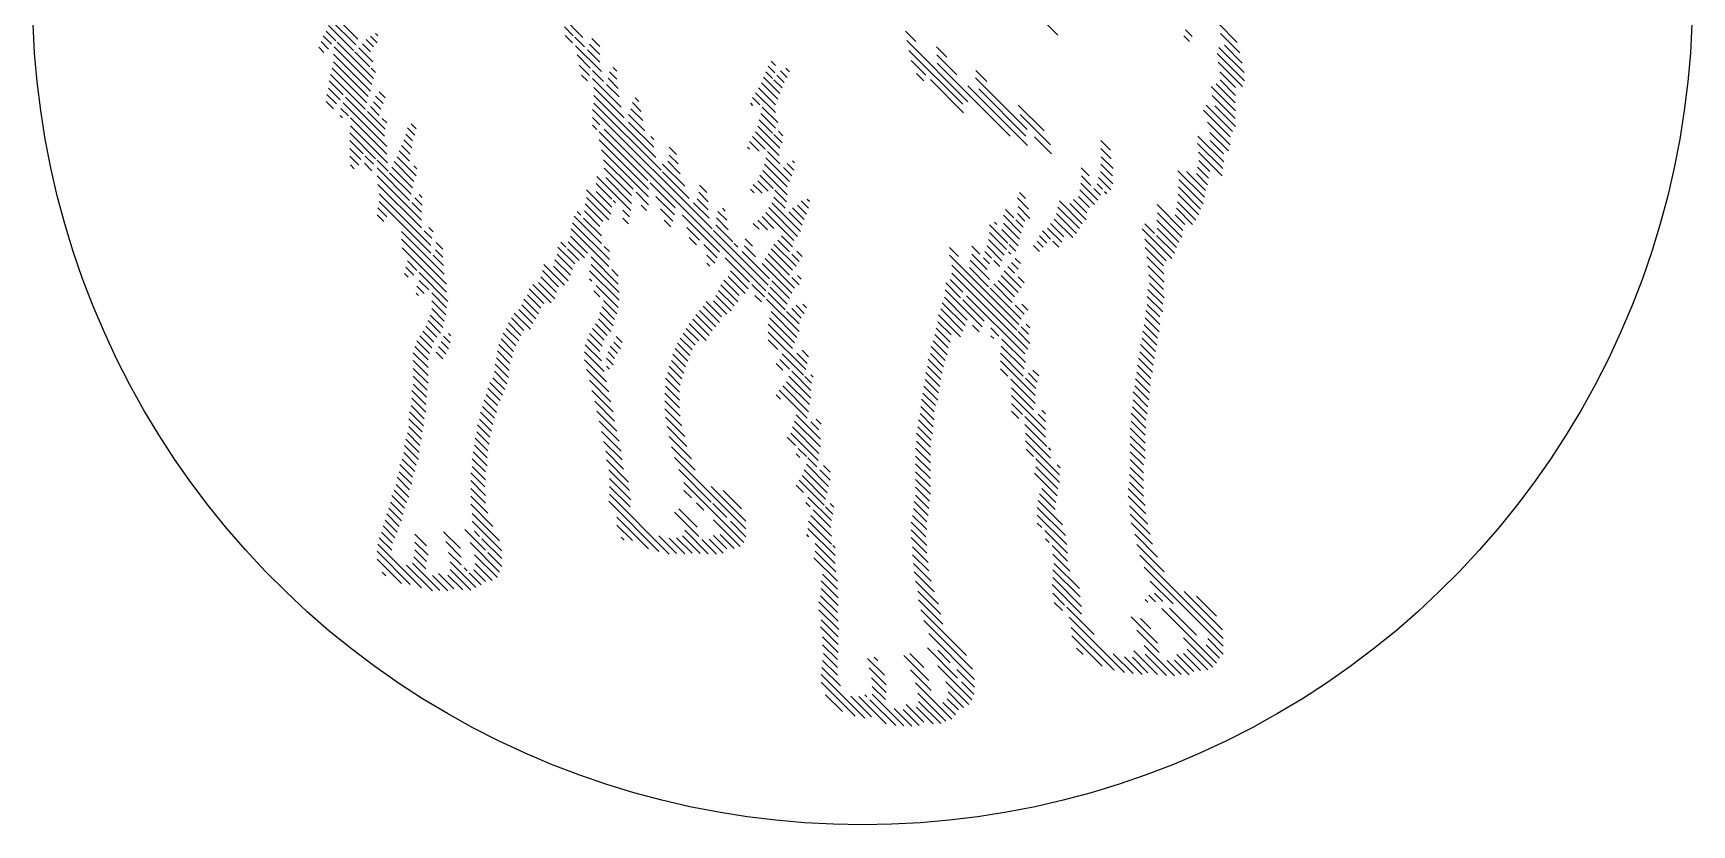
# Model space of a CAD drawing. Header units: millimetres. Extents: x 10 to 1190, y 102 to 890.
# Drawn here: x 10 to 100, y 378 to 420.9 of the extents above; entities that cross this region are included whole.
import ezdxf

# ---------------------------------------------------------------- set-up
doc = ezdxf.new("R2010")
doc.units = ezdxf.units.MM
doc.layers.add('CUT', color=1, linetype='CONTINUOUS')
doc.layers.add('ETCH', color=7, linetype='CONTINUOUS')

msp = doc.modelspace()

# ---------------------------------------------------------------- linework, layer by layer
at = {"layer": 'CUT'}
msp.add_lwpolyline([(99.97, 421.43), (99.89, 419.86), (99.75, 418.3), (99.56, 416.74), (99.32, 415.19), (99.02, 413.64), (98.66, 412.11), (98.26, 410.6), (97.8, 409.09), (97.29, 407.61), (96.72, 406.14), (96.11, 404.7), (95.45, 403.27), (94.73, 401.87), (93.97, 400.5), (93.16, 399.15), (92.31, 397.84), (91.41, 396.55), (90.46, 395.3), (89.47, 394.07), (88.44, 392.89), (87.37, 391.74), (86.26, 390.63), (85.11, 389.56), (83.93, 388.53), (82.7, 387.54), (81.45, 386.59), (80.16, 385.69), (78.85, 384.84), (77.5, 384.03), (76.13, 383.27), (74.73, 382.55), (73.3, 381.89), (71.86, 381.28), (70.39, 380.71), (68.91, 380.2), (67.4, 379.74), (65.89, 379.34), (64.36, 378.98), (62.81, 378.68), (61.26, 378.44), (59.7, 378.25), (58.14, 378.11), (56.57, 378.03), (55, 378), (53.43, 378.03), (51.86, 378.11), (50.3, 378.25), (48.74, 378.44), (47.19, 378.68), (45.64, 378.98), (44.11, 379.34), (42.6, 379.74), (41.09, 380.2), (39.61, 380.71), (38.14, 381.28), (36.7, 381.89), (35.27, 382.55), (33.87, 383.27), (32.5, 384.03), (31.15, 384.84), (29.84, 385.69), (28.55, 386.59), (27.3, 387.54), (26.07, 388.53), (24.89, 389.56), (23.74, 390.63), (22.63, 391.74), (21.56, 392.89), (20.53, 394.07), (19.54, 395.3), (18.59, 396.55), (17.69, 397.84), (16.84, 399.15), (16.03, 400.5), (15.27, 401.87), (14.55, 403.27), (13.89, 404.7), (13.28, 406.14), (12.71, 407.61), (12.2, 409.09), (11.74, 410.6), (11.34, 412.11), (10.98, 413.64), (10.68, 415.19), (10.44, 416.74), (10.25, 418.3), (10.11, 419.86), (10.03, 421.43)], dxfattribs=at)
at = {"layer": 'ETCH'}
for points in [[(63.31, 423.12), (65.59, 420.84)], [(26.32, 421.93), (27.64, 420.61)], [(25.92, 421.05), (26.44, 420.53)], [(26.04, 421.36), (27.4, 420)], [(26.16, 421.66), (27.52, 420.3)], [(28.6, 420.92), (28.72, 420.8)], [(38.76, 421.79), (39.84, 420.71)], [(38.84, 421.28), (39.32, 420.8)], [(57.33, 421.04), (57.89, 420.48)], [(72.52, 421.12), (72.88, 420.76)], [(74.28, 421.48), (75.32, 420.44)], [(74.42, 420.92), (75.46, 419.88)], [(25.52, 420.18), (25.8, 419.9)], [(25.64, 420.48), (26.04, 420.08)], [(25.76, 420.79), (26.2, 420.35)], [(26.36, 420.19), (28.4, 418.15)], [(26.52, 420.45), (28.48, 418.49)], [(27.68, 420.14), (28.44, 419.38)], [(27.88, 420.37), (28.32, 419.93)], [(28.08, 420.59), (28.48, 420.19)], [(28.32, 420.77), (28.68, 420.41)], [(38.88, 420.82), (39.28, 420.42)], [(39.4, 420.72), (39.92, 420.2)], [(39.44, 420.26), (40.84, 418.86)], [(40.08, 420.04), (40.76, 419.36)], [(40.2, 420.35), (40.76, 419.79)], [(40.32, 420.65), (40.76, 420.21)], [(57.4, 420.54), (60.72, 417.22)], [(59.02, 420.2), (59.58, 419.64)], [(72.42, 420.8), (72.74, 420.48)], [(74.33, 420.16), (75.69, 418.8)], [(74.63, 420.28), (75.59, 419.32)], [(26.32, 419.8), (28.32, 417.8)], [(26.32, 419.38), (28.2, 417.5)], [(27.48, 419.92), (28.28, 419.12)], [(39.52, 419.76), (40.24, 419.04)], [(39.64, 419.21), (40.2, 418.65)], [(49.88, 419.15), (50.24, 418.79)], [(50.04, 419.42), (50.28, 419.18)], [(57.52, 420), (60.44, 417.08)], [(57.64, 419.46), (58.44, 418.66)], [(59.03, 419.76), (60.11, 418.68)], [(59.05, 419.32), (63.01, 415.36)], [(74.23, 419.84), (75.71, 418.36)], [(74.28, 419.36), (75.6, 418.04)], [(26.08, 418.35), (26.84, 417.59)], [(26.16, 418.69), (28.04, 416.81)], [(26.24, 419.04), (28.12, 417.16)], [(28.36, 419.04), (28.6, 418.8)], [(39.76, 418.67), (40.08, 418.35)], [(40.36, 418.92), (40.96, 418.32)], [(40.36, 418.49), (41.92, 416.93)], [(41.2, 418.5), (41.76, 417.94)], [(41.28, 418.84), (41.68, 418.44)], [(41.48, 419.07), (41.68, 418.87)], [(49.52, 418.24), (50.4, 417.36)], [(49.64, 418.55), (50.52, 417.67)], [(49.76, 418.85), (50.12, 418.49)], [(50.2, 418.41), (50.64, 417.97)], [(50.36, 418.67), (50.76, 418.27)], [(50.56, 418.9), (50.92, 418.54)], [(50.84, 419.04), (51.04, 418.84)], [(57.92, 418.75), (58.32, 418.35)], [(58.68, 418.42), (60.48, 416.62)], [(61.12, 418.52), (63.92, 415.72)], [(61.15, 418.92), (61.75, 418.32)], [(74.38, 418.84), (75.22, 418)], [(74.39, 418.4), (75.23, 417.56)], [(25.96, 417.62), (26.48, 417.1)], [(26.04, 417.96), (26.68, 417.32)], [(26.96, 417.47), (29.08, 415.35)], [(28.6, 417.52), (29, 417.12)], [(28.8, 417.75), (29.12, 417.43)], [(40.44, 417.99), (42.08, 416.35)], [(40.44, 417.56), (43.8, 414.2)], [(41.12, 418.16), (41.8, 417.48)], [(42.68, 417.44), (42.88, 417.24)], [(49.04, 417.45), (49.44, 417.05)], [(49.2, 417.71), (50.28, 416.63)], [(49.36, 417.98), (50.28, 417.06)], [(60.71, 418.08), (63.95, 414.84)], [(61.3, 417.92), (63.86, 415.36)], [(73.9, 418.04), (75.22, 416.72)], [(73.96, 417.56), (75.2, 416.32)], [(74.17, 418.2), (75.21, 417.16)], [(25.92, 417.23), (26.32, 416.83)], [(26.68, 416.47), (26.8, 416.35)], [(26.72, 416.86), (27.12, 416.46)], [(26.84, 417.16), (29.2, 414.8)], [(28.16, 416.69), (29.12, 415.73)], [(28.32, 416.96), (28.8, 416.48)], [(28.48, 417.22), (28.88, 416.82)], [(40.36, 416.8), (46.84, 410.32)], [(40.44, 417.14), (44.08, 413.5)], [(42.32, 416.53), (43.2, 415.65)], [(42.44, 416.84), (43.08, 416.2)], [(42.52, 417.18), (43, 416.7)], [(48.92, 417.14), (49.04, 417.02)], [(49.48, 416.58), (50.28, 415.78)], [(49.56, 416.93), (50.4, 416.09)], [(63.45, 417.04), (64.85, 415.64)], [(63.55, 416.52), (65.19, 414.88)], [(73.49, 416.76), (74.93, 415.32)], [(73.63, 417.04), (75.07, 415.6)], [(74.1, 417), (75.22, 415.88)], [(27.2, 415.53), (28.6, 414.13)], [(27.24, 416.34), (29.2, 414.38)], [(27.24, 415.91), (29.24, 413.91)], [(28.96, 416.32), (29.2, 416.08)], [(30.32, 415.8), (30.72, 415.4)], [(30.52, 416.03), (30.8, 415.75)], [(40.36, 416.37), (40.76, 415.97)], [(40.36, 415.95), (40.6, 415.71)], [(40.72, 415.59), (43.36, 412.95)], [(41, 415.73), (49.76, 406.97)], [(42.32, 416.11), (43.68, 414.75)], [(49.2, 415.59), (50.48, 414.31)], [(49.32, 415.9), (50.52, 414.7)], [(49.4, 416.24), (50.12, 415.52)], [(50.44, 415.62), (50.68, 415.38)], [(73.7, 416.12), (74.94, 414.88)], [(73.84, 415.56), (74.84, 414.56)], [(27.2, 415.11), (27.92, 414.39)], [(27.2, 414.68), (27.8, 414.08)], [(30, 414.85), (30.48, 414.37)], [(30.12, 415.16), (30.56, 414.72)], [(30.24, 415.46), (30.6, 415.1)], [(40.72, 415.16), (43.4, 412.48)], [(43.52, 415.33), (43.68, 415.17)], [(44.52, 414.76), (44.92, 414.36)], [(48.76, 414.76), (48.88, 414.64)], [(48.88, 415.06), (49.4, 414.54)], [(49.04, 415.33), (49.72, 414.65)], [(50.2, 415.44), (50.64, 415)], [(64.32, 415.32), (65.24, 414.4)], [(67.92, 415.12), (68.44, 414.6)], [(67.93, 414.68), (68.49, 414.12)], [(73.17, 414.96), (74.53, 413.6)], [(73.19, 415.36), (74.59, 413.96)], [(73.85, 415.12), (74.57, 414.4)], [(27.2, 414.26), (27.68, 413.78)], [(27.24, 413.79), (27.44, 413.59)], [(28, 413.88), (28.4, 413.48)], [(28.04, 414.27), (28.48, 413.83)], [(28.68, 414.05), (29.28, 413.45)], [(29.6, 413.98), (30.68, 412.9)], [(29.76, 414.24), (30.8, 413.2)], [(29.88, 414.55), (30.44, 413.99)], [(30.68, 413.75), (30.84, 413.59)], [(40.84, 414.62), (43.4, 412.06)], [(40.96, 414.07), (42.56, 412.47)], [(44.16, 413.84), (45.36, 412.64)], [(44.44, 413.99), (45.12, 413.31)], [(44.52, 414.33), (45, 413.85)], [(49.68, 413.84), (50.92, 412.6)], [(49.76, 414.18), (51.04, 412.9)], [(49.84, 414.53), (50.52, 413.85)], [(50.92, 413.87), (51.28, 413.51)], [(51.2, 414.02), (51.32, 413.9)], [(67.92, 413.84), (68.56, 413.2)], [(67.95, 414.24), (68.59, 413.6)], [(73.22, 414.48), (74.5, 413.2)], [(73.24, 414.04), (73.84, 413.44)], [(28.68, 413.63), (30.44, 411.87)], [(28.68, 413.2), (31.08, 410.8)], [(29.36, 413.37), (30.52, 412.21)], [(29.48, 413.67), (30.6, 412.55)], [(40.6, 413.16), (42.44, 411.32)], [(41, 413.61), (42.48, 412.13)], [(41.08, 413.11), (42.48, 411.71)], [(43.48, 412.83), (44.84, 411.47)], [(44.16, 413.42), (45.6, 411.98)], [(49.32, 412.93), (49.88, 412.37)], [(49.44, 413.23), (50.16, 412.51)], [(49.6, 413.49), (50.92, 412.17)], [(50.72, 413.65), (51.16, 413.21)], [(66.85, 413.64), (67.29, 413.2)], [(66.87, 413.2), (67.39, 412.68)], [(67.79, 413.12), (68.47, 412.44)], [(67.9, 413.44), (68.58, 412.76)], [(72.1, 413.48), (73.54, 412.04)], [(72.16, 413), (73.48, 411.68)], [(72.56, 413.44), (73.6, 412.4)], [(73.11, 413.32), (73.71, 412.72)], [(73.17, 413.68), (73.77, 413.08)], [(28.72, 412.74), (31.08, 410.38)], [(28.8, 412.23), (31.6, 409.43)], [(30.72, 412.01), (31.12, 411.61)], [(30.96, 412.19), (31.12, 412.03)], [(40.04, 412.45), (41.36, 411.13)], [(40.04, 412.02), (41.24, 410.82)], [(40.56, 412.78), (41.4, 411.94)], [(40.56, 412.35), (41.4, 411.51)], [(42.72, 412.31), (43.4, 411.63)], [(43.8, 412.08), (44.8, 411.08)], [(46.04, 411.96), (46.64, 411.36)], [(46.12, 412.31), (46.64, 411.79)], [(46.16, 412.69), (46.56, 412.29)], [(48.92, 412.48), (49.12, 412.28)], [(49.08, 412.74), (49.56, 412.26)], [(50.2, 412.05), (50.8, 411.45)], [(50.24, 412.43), (50.88, 411.79)], [(52, 411.94), (52.12, 411.82)], [(63.4, 412), (64, 411.4)], [(63.52, 412.3), (63.84, 411.98)], [(66.71, 412.08), (67.31, 411.48)], [(66.78, 412.44), (67.58, 411.64)], [(66.84, 412.8), (67.76, 411.88)], [(67.55, 412.52), (67.91, 412.16)], [(67.73, 412.76), (68.01, 412.48)], [(68.13, 412.36), (68.25, 412.24)], [(72.11, 412.2), (73.23, 411.08)], [(72.13, 412.6), (73.33, 411.4)], [(28.68, 411.08), (29.04, 410.72)], [(28.72, 411.46), (29.2, 410.98)], [(28.8, 411.81), (31.6, 409.01)], [(30.56, 411.75), (31.08, 411.23)], [(39.52, 411.27), (39.72, 411.07)], [(39.92, 411.3), (40.76, 410.46)], [(39.96, 411.68), (40.92, 410.72)], [(41.48, 411.86), (41.6, 411.74)], [(42, 411.34), (42.36, 410.98)], [(43, 411.61), (43.28, 411.33)], [(44.04, 411.42), (44.72, 410.74)], [(45.24, 411.07), (47.24, 409.07)], [(45.84, 411.74), (46.68, 410.9)], [(47.16, 411.27), (47.64, 410.79)], [(47.4, 411.45), (47.56, 411.29)], [(49.76, 411.21), (51.28, 409.69)], [(49.92, 411.48), (51.48, 409.92)], [(50.08, 411.74), (51.64, 410.18)], [(51, 411.25), (51.72, 410.53)], [(51.2, 411.47), (51.84, 410.83)], [(51.48, 411.61), (51.96, 411.13)], [(51.68, 411.84), (52.08, 411.44)], [(62.64, 411.06), (63.6, 410.1)], [(62.76, 411.37), (63.2, 410.93)], [(63.4, 411.15), (63.8, 410.75)], [(63.44, 411.53), (64.08, 410.89)], [(65.52, 411.15), (66.6, 410.07)], [(65.6, 411.5), (66.76, 410.34)], [(65.68, 411.84), (66.92, 410.6)], [(66.24, 411.7), (67.12, 410.82)], [(66.45, 411.92), (67.17, 411.2)], [(70.97, 411.64), (72.37, 410.24)], [(70.99, 411.2), (72.31, 409.88)], [(71.96, 411.08), (72.48, 410.56)], [(72.02, 411.44), (72.9, 410.56)], [(72.08, 411.8), (73.08, 410.8)], [(30, 410.18), (32.32, 407.86)], [(31.24, 410.22), (31.64, 409.82)], [(31.48, 410.4), (31.72, 410.16)], [(39.2, 410.32), (41.24, 408.28)], [(39.28, 410.66), (41.28, 408.66)], [(39.36, 411.01), (40.84, 409.53)], [(39.88, 410.91), (40.84, 409.95)], [(42, 410.91), (42.32, 410.59)], [(44.24, 410.79), (44.6, 410.43)], [(45.48, 410.4), (46.16, 409.72)], [(46.92, 410.24), (49.88, 407.28)], [(47.04, 410.54), (47.96, 409.62)], [(47.08, 410.92), (47.72, 410.28)], [(49.08, 410.62), (49.4, 410.3)], [(49.32, 410.8), (49.84, 410.28)], [(49.56, 410.99), (50.2, 410.35)], [(61.88, 410.55), (62.88, 409.55)], [(62.16, 410.69), (62.28, 410.57)], [(62.56, 410.29), (63.44, 409.41)], [(62.64, 410.64), (63.52, 409.76)], [(63.32, 410.81), (63.72, 410.41)], [(64.76, 410.21), (65.2, 409.77)], [(65.04, 410.36), (65.8, 409.6)], [(65.2, 410.62), (65.92, 409.9)], [(65.4, 410.85), (66.4, 409.85)], [(70.17, 410.32), (71.77, 408.72)], [(70.31, 410.6), (70.83, 410.08)], [(70.96, 410.8), (72.16, 409.6)], [(70.98, 410.36), (72.02, 409.32)], [(30, 409.76), (32.44, 407.32)], [(30.04, 409.3), (32.44, 406.9)], [(31.88, 409.58), (32.24, 409.22)], [(38.48, 409.34), (39.4, 408.42)], [(38.64, 409.61), (38.92, 409.33)], [(39, 409.25), (39.64, 408.61)], [(39.04, 409.63), (39.92, 408.75)], [(39.16, 409.93), (40.08, 409.01)], [(41, 409.37), (41.28, 409.09)], [(45.6, 409.86), (46, 409.46)], [(46.4, 409.48), (47.12, 408.76)], [(48.04, 409.54), (48.24, 409.34)], [(48.6, 409.4), (49.2, 408.8)], [(48.64, 409.79), (49.04, 409.39)], [(50.04, 409.24), (51.2, 408.08)], [(50.2, 409.5), (51.4, 408.3)], [(50.4, 409.72), (51.04, 409.08)], [(50.6, 409.95), (51.2, 409.35)], [(59.72, 409.31), (60.2, 408.83)], [(60.92, 409.39), (61.36, 408.95)], [(61.76, 409.4), (62.56, 408.6)], [(61.84, 409.74), (62.68, 408.9)], [(61.88, 410.12), (62.8, 409.2)], [(62.96, 409.47), (63.32, 409.11)], [(64.28, 409.42), (64.6, 409.1)], [(64.48, 409.65), (64.8, 409.33)], [(64.6, 409.95), (65, 409.55)], [(65.32, 409.65), (65.64, 409.33)], [(70.31, 409.76), (71.47, 408.6)], [(70.32, 409.32), (71.32, 408.32)], [(70.95, 409.96), (71.91, 409)], [(30.32, 408.59), (30.84, 408.07)], [(31.72, 408.89), (32.28, 408.33)], [(31.84, 409.19), (32.24, 408.79)], [(37.72, 408.4), (38.84, 407.28)], [(38.32, 408.65), (39.16, 407.81)], [(38.44, 408.96), (39.28, 408.12)], [(40.28, 408.81), (41.76, 407.33)], [(40.28, 408.39), (41.8, 406.87)], [(46.56, 408.9), (47, 408.46)], [(46.56, 408.47), (46.72, 408.31)], [(47.56, 408.75), (48.88, 407.43)], [(48.48, 409.1), (49.96, 407.62)], [(49.56, 408.44), (51.16, 406.84)], [(49.72, 408.71), (51.32, 407.11)], [(49.88, 408.97), (51.04, 407.81)], [(51.16, 408.96), (51.56, 408.56)], [(51.44, 409.11), (51.72, 408.83)], [(59.72, 408.89), (63.48, 405.13)], [(59.84, 408.35), (63.36, 404.83)], [(60.84, 408.62), (61.88, 407.58)], [(60.92, 408.96), (61.76, 408.12)], [(61.56, 408.75), (61.88, 408.43)], [(61.64, 409.09), (62, 408.73)], [(62.12, 408.61), (62.44, 408.29)], [(62.92, 409.08), (63.04, 408.96)], [(63.08, 408.5), (63.44, 408.14)], [(63.28, 408.72), (63.56, 408.44)], [(70.42, 408.8), (71.34, 407.88)], [(30.16, 407.9), (30.36, 407.7)], [(30.24, 408.25), (30.68, 407.81)], [(30.96, 407.95), (32.52, 406.39)], [(30.96, 407.53), (31.48, 407.01)], [(37.56, 407.72), (38.4, 406.88)], [(37.64, 408.06), (38.52, 407.18)], [(38.24, 408.31), (39.04, 407.51)], [(40.2, 408.05), (41.8, 406.45)], [(40.2, 407.62), (40.32, 407.5)], [(41.4, 408.12), (41.76, 407.76)], [(47.48, 407.55), (48.32, 406.71)], [(47.72, 407.74), (48.64, 406.82)], [(47.84, 408.04), (48.8, 407.08)], [(50.08, 407.5), (51.04, 406.54)], [(51.16, 407.69), (51.56, 407.29)], [(51.48, 407.8), (51.68, 407.6)], [(59.76, 407.58), (60.44, 406.9)], [(59.84, 407.92), (63.96, 403.8)], [(60.8, 408.23), (61.84, 407.19)], [(62.36, 407.52), (63.24, 406.64)], [(62.52, 407.79), (63.44, 406.87)], [(62.68, 408.05), (63.6, 407.13)], [(62.88, 408.28), (63.24, 407.92)], [(63.44, 407.72), (63.76, 407.4)], [(70.47, 408.32), (71.35, 407.44)], [(70.53, 407.84), (71.33, 407.04)], [(30.8, 406.84), (30.92, 406.72)], [(30.84, 407.22), (31.24, 406.82)], [(31.64, 406.85), (32.44, 406.05)], [(36.84, 406.74), (37.56, 406.02)], [(36.92, 407.08), (37.72, 406.28)], [(37.12, 407.31), (38.12, 406.31)], [(37.44, 407.41), (38.32, 406.53)], [(40.44, 406.96), (40.76, 406.64)], [(40.56, 407.26), (41.76, 406.06)], [(47.04, 406.72), (47.88, 405.88)], [(47.2, 406.99), (48.04, 406.15)], [(47.32, 407.29), (48.24, 406.37)], [(49, 407.31), (49.68, 406.63)], [(49.16, 406.72), (49.52, 406.36)], [(49.88, 406.85), (50.8, 405.93)], [(50, 407.16), (50.92, 406.24)], [(59.44, 406.62), (60.68, 405.38)], [(59.48, 407.01), (61.48, 405.01)], [(59.52, 407.39), (60.32, 406.59)], [(60.64, 406.7), (63.8, 403.54)], [(61.92, 407.11), (63.6, 405.43)], [(62.12, 407.34), (63.12, 406.34)], [(70.44, 406.66), (71.28, 405.82)], [(70.48, 407.04), (71.28, 406.24)], [(70.56, 407.38), (71.36, 406.58)], [(31.56, 405.65), (32.24, 404.97)], [(31.64, 406.42), (32.4, 405.66)], [(31.64, 406), (32.32, 405.32)], [(36.12, 405.76), (37, 404.88)], [(36.36, 405.95), (37.12, 405.19)], [(36.52, 406.21), (37.28, 405.45)], [(36.64, 406.51), (37.44, 405.71)], [(40.76, 405.79), (41.48, 405.07)], [(40.88, 406.09), (41.56, 405.41)], [(40.96, 406.44), (41.68, 405.72)], [(45.96, 405.68), (46.84, 404.8)], [(46.16, 405.9), (47.04, 405.02)], [(46.36, 406.13), (47.24, 405.25)], [(46.52, 406.39), (47.36, 405.55)], [(46.92, 406.42), (47.64, 405.7)], [(49.8, 406.51), (51.56, 404.75)], [(50.04, 405.84), (51.44, 404.44)], [(50.88, 405.85), (51.56, 405.17)], [(51.16, 406), (51.68, 405.48)], [(51.4, 406.18), (51.84, 405.74)], [(51.76, 406.24), (51.96, 406.04)], [(59.12, 405.67), (60.32, 404.47)], [(59.24, 405.98), (60.44, 404.78)], [(59.32, 406.32), (60.56, 405.08)], [(60.44, 406.47), (61.6, 405.31)], [(63.28, 406.18), (63.76, 405.7)], [(63.64, 406.24), (63.96, 405.92)], [(70.36, 405.89), (71.12, 405.13)], [(70.44, 406.23), (71.12, 405.55)], [(31.16, 404.78), (31.76, 404.18)], [(31.32, 405.05), (31.92, 404.45)], [(31.44, 405.35), (32.12, 404.67)], [(35.68, 404.93), (36.36, 404.25)], [(35.8, 405.23), (36.48, 404.55)], [(35.96, 405.5), (36.64, 404.82)], [(40.36, 404.92), (41, 404.28)], [(40.52, 405.18), (41.16, 404.54)], [(40.68, 405.44), (41.36, 404.76)], [(45.44, 404.93), (46.12, 404.25)], [(45.6, 405.19), (46.52, 404.27)], [(45.8, 405.42), (46.68, 404.54)], [(49.88, 405.15), (51.2, 403.83)], [(49.88, 404.73), (51.92, 402.69)], [(49.96, 405.5), (51.32, 404.14)], [(59, 404.94), (59.76, 404.18)], [(59.08, 405.29), (59.8, 404.57)], [(60.96, 405.1), (61.32, 404.74)], [(61.96, 404.95), (62.4, 404.51)], [(63.44, 404.75), (64.08, 404.11)], [(63.6, 405.01), (64, 404.61)], [(63.88, 405.15), (64.08, 404.95)], [(70.2, 404.77), (70.96, 404.01)], [(70.28, 405.12), (71, 404.4)], [(70.32, 405.5), (71.08, 404.74)], [(30.72, 403.95), (31.44, 403.23)], [(30.84, 404.25), (31.52, 403.57)], [(31, 404.52), (31.64, 403.88)], [(32, 403.94), (32.4, 403.54)], [(32.16, 404.21), (32.56, 403.81)], [(32.28, 404.51), (32.64, 404.15)], [(32.56, 404.65), (32.68, 404.53)], [(35.28, 404.06), (36, 403.34)], [(35.4, 404.36), (36.08, 403.68)], [(35.52, 404.66), (36.2, 403.98)], [(39.96, 404.04), (40.84, 403.16)], [(40.08, 404.35), (40.76, 403.67)], [(40.2, 404.65), (40.88, 403.97)], [(41.32, 403.96), (41.72, 403.56)], [(41.52, 404.18), (41.88, 403.82)], [(41.64, 404.48), (41.96, 404.16)], [(44.96, 404.13), (45.64, 403.45)], [(45.12, 404.4), (45.76, 403.76)], [(45.28, 404.66), (45.92, 404.02)], [(49.88, 404.31), (50.4, 403.79)], [(58.72, 403.95), (59.48, 403.19)], [(58.84, 404.25), (59.6, 403.49)], [(58.92, 404.6), (59.64, 403.88)], [(61.96, 404.53), (62.12, 404.37)], [(62.52, 403.97), (63.76, 402.73)], [(62.56, 404.35), (63.84, 403.07)], [(70.08, 404.05), (70.84, 403.29)], [(70.16, 404.39), (70.88, 403.67)], [(30.64, 403.6), (31.44, 402.8)], [(30.64, 403.18), (31.44, 402.38)], [(31.88, 403.64), (32.24, 403.28)], [(35.08, 402.98), (35.8, 402.26)], [(35.16, 403.33), (35.84, 402.65)], [(35.2, 403.71), (35.88, 403.03)], [(39.92, 403.66), (41, 402.58)], [(39.92, 403.23), (41.12, 402.03)], [(41.12, 403.31), (41.48, 402.95)], [(41.2, 403.65), (41.56, 403.29)], [(44.64, 403.18), (45.32, 402.5)], [(44.72, 403.53), (45.4, 402.85)], [(44.84, 403.83), (45.52, 403.15)], [(50.32, 403.02), (50.68, 402.66)], [(50.52, 403.24), (51.04, 402.72)], [(50.64, 403.55), (51.8, 402.39)], [(51.44, 403.59), (52, 403.03)], [(51.72, 403.74), (52.08, 403.38)], [(58.56, 403.26), (59.32, 402.5)], [(58.68, 403.57), (59.4, 402.85)], [(62.48, 403.58), (63.72, 402.34)], [(62.48, 403.16), (64.36, 401.28)], [(69.96, 403.32), (70.72, 402.56)], [(70.04, 403.66), (70.76, 402.94)], [(30.64, 402.76), (31.44, 401.96)], [(30.64, 402.33), (31.4, 401.57)], [(34.96, 402.25), (35.6, 401.61)], [(35.04, 402.6), (35.72, 401.92)], [(40.04, 402.69), (41.24, 401.49)], [(40.2, 402.11), (41.36, 400.95)], [(41.12, 402.88), (41.28, 402.72)], [(44.32, 402.23), (45.08, 401.47)], [(44.44, 402.53), (45.12, 401.85)], [(44.52, 402.88), (45.2, 402.2)], [(51, 402.34), (52.2, 401.14)], [(51.16, 402.6), (52.2, 401.56)], [(51.88, 402.31), (52.24, 401.95)], [(52.2, 402.41), (52.32, 402.29)], [(58.4, 402.15), (59.12, 401.43)], [(58.44, 402.53), (59.2, 401.77)], [(58.52, 402.88), (59.24, 402.16)], [(62.48, 402.74), (62.88, 402.34)], [(63.04, 402.18), (64.36, 400.86)], [(63.84, 402.22), (64.4, 401.66)], [(64, 402.49), (64.48, 402.01)], [(64.24, 402.67), (64.56, 402.35)], [(69.8, 402.2), (70.56, 401.44)], [(69.88, 402.55), (70.6, 401.83)], [(69.92, 402.93), (70.64, 402.21)], [(30.56, 401.56), (31.32, 400.8)], [(30.56, 401.14), (31.32, 400.38)], [(30.64, 401.91), (31.36, 401.19)], [(34.6, 401.34), (35.2, 400.74)], [(34.68, 401.69), (35.36, 401.01)], [(34.8, 401.99), (35.48, 401.31)], [(40.32, 401.56), (41.48, 400.4)], [(44.28, 401.42), (45.08, 400.62)], [(44.32, 401.8), (45.08, 401.04)], [(50.32, 401.32), (50.56, 401.08)], [(50.48, 401.58), (52, 400.06)], [(50.68, 401.81), (52.08, 400.41)], [(50.88, 402.03), (52.12, 400.79)], [(58.28, 401.42), (58.96, 400.74)], [(58.32, 401.8), (59.08, 401.04)], [(63.08, 401.71), (64.28, 400.51)], [(63.08, 401.29), (64.92, 399.45)], [(69.68, 401.48), (70.48, 400.68)], [(69.76, 401.82), (70.52, 401.06)], [(30.44, 400.41), (31.2, 399.65)], [(30.52, 400.75), (31.24, 400.03)], [(34.28, 400.39), (34.96, 399.71)], [(34.4, 400.69), (35.04, 400.05)], [(34.48, 401.04), (35.16, 400.36)], [(40.48, 400.98), (41.56, 399.9)], [(40.6, 400.43), (41.68, 399.35)], [(44.28, 401), (45.12, 400.16)], [(44.28, 400.57), (45.2, 399.65)], [(51.4, 400.24), (52.72, 398.92)], [(58.12, 400.31), (58.84, 399.59)], [(58.16, 400.69), (58.88, 399.97)], [(58.2, 401.08), (58.88, 400.4)], [(63.08, 400.86), (63.68, 400.26)], [(63.08, 400.44), (63.48, 400.04)], [(64.52, 400.27), (64.92, 399.87)], [(64.72, 400.5), (64.92, 400.3)], [(69.56, 400.32), (70.36, 399.52)], [(69.64, 400.67), (70.36, 399.95)], [(69.68, 401.05), (70.44, 400.29)], [(30.4, 400.03), (31.12, 399.31)], [(30.4, 399.6), (31.08, 398.92)], [(34.12, 399.7), (34.8, 399.02)], [(34.24, 400), (34.88, 399.36)], [(40.72, 399.89), (41.8, 398.81)], [(40.84, 399.34), (41.92, 398.26)], [(44.32, 400.11), (45.36, 399.07)], [(44.4, 399.6), (45.48, 398.52)], [(51.2, 399.59), (52.64, 398.15)], [(51.32, 399.9), (52.72, 398.5)], [(52.2, 399.86), (52.64, 399.42)], [(52.48, 400.01), (52.76, 399.73)], [(58, 399.58), (58.72, 398.86)], [(58.04, 399.96), (58.8, 399.2)], [(63.8, 400.14), (64.92, 399.02)], [(63.8, 399.72), (65, 398.52)], [(69.52, 399.51), (70.32, 398.71)], [(69.56, 399.9), (70.32, 399.14)], [(30.16, 398.57), (30.92, 397.81)], [(30.24, 398.91), (30.96, 398.19)], [(30.32, 399.26), (31, 398.58)], [(33.96, 398.59), (34.64, 397.91)], [(34, 398.97), (34.68, 398.29)], [(34.08, 399.32), (34.76, 398.64)], [(40.96, 398.8), (41.96, 397.8)], [(44.52, 399.06), (45.72, 397.86)], [(44.64, 398.51), (45.92, 397.23)], [(50.92, 399.02), (51.36, 398.58)], [(51.12, 399.25), (52.6, 397.77)], [(57.92, 399.24), (58.68, 398.48)], [(57.92, 398.81), (58.68, 398.05)], [(63.84, 399.25), (65.2, 397.89)], [(63.84, 398.83), (65.68, 396.99)], [(65.08, 398.44), (65.2, 398.32)], [(69.52, 399.09), (70.32, 398.29)], [(69.52, 398.67), (70.32, 397.87)], [(29.92, 397.54), (30.6, 396.86)], [(30.04, 397.84), (30.72, 397.16)], [(30.12, 398.19), (30.8, 397.51)], [(33.84, 397.86), (34.56, 397.14)], [(33.88, 398.24), (34.64, 397.48)], [(41.08, 398.26), (42.04, 397.3)], [(41.12, 397.79), (42.32, 396.59)], [(44.8, 397.93), (48.68, 394.05)], [(51.4, 398.12), (51.6, 397.92)], [(51.52, 398.42), (51.96, 397.98)], [(51.96, 397.56), (53.16, 396.36)], [(52.04, 397.9), (52.52, 397.42)], [(57.88, 398.43), (58.68, 397.63)], [(57.88, 398), (58.68, 397.2)], [(57.88, 397.58), (58.68, 396.78)], [(63.88, 398.37), (64.28, 397.97)], [(64.4, 397.85), (65.68, 396.57)], [(69.52, 398.24), (70.24, 397.52)], [(69.52, 397.82), (70.24, 397.1)], [(29.76, 396.85), (30.44, 396.17)], [(29.88, 397.15), (30.56, 396.47)], [(33.76, 397.09), (34.52, 396.33)], [(33.76, 396.67), (34.56, 395.87)], [(33.84, 397.43), (34.56, 396.71)], [(41.24, 397.25), (42.36, 396.13)], [(41.28, 396.78), (42.44, 395.62)], [(45.04, 397.27), (46.8, 395.51)], [(51.56, 396.69), (52.92, 395.33)], [(51.72, 396.95), (53, 395.67)], [(51.84, 397.25), (53.08, 396.01)], [(52.68, 397.26), (53.24, 396.7)], [(52.88, 397.49), (53.24, 397.13)], [(57.88, 397.15), (58.68, 396.35)], [(57.88, 396.73), (58.68, 395.93)], [(64.32, 397.08), (65.56, 395.84)], [(64.4, 397.42), (65.6, 396.22)], [(65.56, 397.53), (65.72, 397.37)], [(69.48, 397.01), (70.24, 396.25)], [(69.52, 397.39), (70.24, 396.67)], [(29.48, 395.86), (30.16, 395.18)], [(29.6, 396.16), (30.28, 395.48)], [(29.72, 396.46), (30.4, 395.78)], [(33.76, 396.24), (34.56, 395.44)], [(33.76, 395.82), (34.68, 394.9)], [(41.28, 396.36), (42.4, 395.24)], [(41.28, 395.93), (44.52, 392.69)], [(45.32, 396.56), (48.56, 393.32)], [(45.32, 396.14), (45.72, 395.74)], [(46.8, 396.35), (48.68, 394.47)], [(47.44, 396.14), (48.44, 395.14)], [(51.4, 396.42), (51.8, 396.02)], [(52.04, 395.78), (53.32, 394.5)], [(57.88, 396.31), (58.64, 395.55)], [(57.88, 395.88), (58.6, 395.16)], [(64.6, 395.95), (65.44, 395.11)], [(64.72, 396.25), (65.48, 395.49)], [(69.4, 396.24), (70.32, 395.32)], [(69.4, 395.82), (70.36, 394.86)], [(69.48, 396.58), (70.24, 395.82)], [(29.2, 394.86), (29.88, 394.18)], [(29.32, 395.17), (30, 394.49)], [(29.4, 395.51), (30.08, 394.83)], [(33.76, 395.39), (34.96, 394.19)], [(33.84, 394.89), (35.32, 393.41)], [(41.24, 395.55), (43.96, 392.83)], [(44.8, 394.96), (46.12, 393.64)], [(45.04, 395.14), (46.04, 394.14)], [(46, 395.46), (46.4, 395.06)], [(46.88, 395.43), (47.64, 394.67)], [(51.92, 395.48), (52.16, 395.24)], [(52.32, 395.08), (53.28, 394.12)], [(53, 395.25), (53.4, 394.85)], [(53.24, 395.43), (53.44, 395.23)], [(57.76, 395.15), (58.48, 394.43)], [(57.8, 395.54), (58.56, 394.78)], [(64.48, 395.22), (66, 393.7)], [(64.52, 395.6), (65.84, 394.28)], [(69.48, 395.31), (70.48, 394.31)], [(69.52, 394.85), (70.6, 393.77)], [(29, 394.21), (29.64, 393.57)], [(29.12, 394.52), (29.76, 393.88)], [(33.44, 394.02), (34.56, 392.9)], [(33.84, 394.47), (35.44, 392.87)], [(41.68, 394.69), (43.4, 392.97)], [(41.68, 394.26), (42.52, 393.42)], [(45.36, 393.98), (46.64, 392.7)], [(46.92, 394.54), (48.36, 393.1)], [(47.84, 394.47), (48.68, 393.63)], [(52.04, 394.08), (53.52, 392.6)], [(52.08, 394.47), (53.32, 393.23)], [(52.2, 394.77), (53.32, 393.65)], [(57.64, 394.42), (58.44, 393.62)], [(57.64, 394), (58.48, 393.16)], [(57.72, 394.77), (58.48, 394.01)], [(64.48, 394.8), (66.08, 393.2)], [(64.48, 394.37), (64.72, 394.13)], [(64.88, 393.97), (66.12, 392.73)], [(69.56, 394.38), (70.72, 393.22)], [(28.72, 393.22), (31.08, 390.86)], [(28.8, 393.57), (29.48, 392.89)], [(28.92, 393.87), (29.52, 393.27)], [(30.72, 393.77), (31.36, 393.13)], [(30.72, 393.34), (31.44, 392.62)], [(32.28, 393.9), (33.2, 392.98)], [(32.4, 393.36), (33.24, 392.52)], [(33.72, 393.31), (35.32, 391.71)], [(33.96, 393.92), (34.24, 393.64)], [(34.36, 393.52), (35.44, 392.44)], [(41.92, 393.6), (42.08, 393.44)], [(43.96, 393.68), (44.92, 392.72)], [(44.52, 393.54), (45.36, 392.7)], [(44.92, 393.57), (45.76, 392.73)], [(45.24, 393.67), (46.2, 392.71)], [(46.28, 393.48), (47.08, 392.68)], [(46.68, 393.5), (47.44, 392.74)], [(46.92, 393.69), (47.64, 392.97)], [(47.28, 393.75), (48.04, 392.99)], [(51.96, 393.74), (52.08, 393.62)], [(52.44, 393.26), (53.52, 392.18)], [(53.4, 393.15), (53.52, 393.03)], [(57.64, 393.58), (58.48, 392.74)], [(57.72, 393.07), (58.56, 392.23)], [(64.92, 393.51), (65.12, 393.31)], [(65.28, 393.15), (66.12, 392.31)], [(69.76, 393.76), (71, 392.52)], [(69.88, 393.21), (71.36, 391.73)], [(28.68, 392.84), (30.48, 391.04)], [(28.68, 392.41), (30, 391.09)], [(30.6, 392.19), (32.08, 390.71)], [(30.68, 392.53), (31.32, 391.89)], [(30.72, 392.92), (31.36, 392.28)], [(32.56, 392.78), (33.24, 392.1)], [(32.64, 392.27), (34.04, 390.87)], [(33.96, 392.65), (35.2, 391.41)], [(34, 392.18), (34.92, 391.26)], [(34.68, 392.78), (35.44, 392.02)], [(52.36, 392.49), (53.64, 391.21)], [(52.44, 392.84), (53.56, 391.72)], [(57.72, 392.65), (58.6, 391.77)], [(57.76, 392.18), (58.72, 391.22)], [(65.32, 392.68), (66.24, 391.76)], [(65.4, 392.18), (66.76, 390.82)], [(70.04, 392.63), (74.56, 388.11)], [(28.96, 391.71), (29.16, 391.51)], [(30.28, 392.09), (31.68, 390.69)], [(31.68, 391.53), (32.52, 390.69)], [(32, 391.64), (32.84, 390.8)], [(32.52, 391.54), (33.32, 390.74)], [(32.64, 391.85), (33.76, 390.73)], [(33.4, 391.94), (33.56, 391.78)], [(33.68, 391.66), (34.32, 391.02)], [(33.92, 391.84), (34.56, 391.2)], [(52.76, 391.24), (53.68, 390.32)], [(52.84, 391.59), (53.64, 390.79)], [(57.8, 391.72), (58.88, 390.64)], [(65.32, 391.84), (66.8, 390.36)], [(65.32, 391.41), (66.88, 389.85)], [(70.28, 391.97), (74.56, 387.69)], [(52.72, 390.43), (53.64, 389.51)], [(52.76, 390.82), (53.68, 389.9)], [(57.88, 391.21), (59.12, 389.97)], [(58, 390.67), (59.24, 389.43)], [(65.28, 391.03), (66.88, 389.43)], [(65.32, 390.56), (65.96, 389.92)], [(70.52, 390.45), (70.88, 390.09)], [(70.6, 391.22), (71.84, 389.98)], [(70.84, 390.56), (71.28, 390.12)], [(72.44, 390.65), (74.52, 388.57)], [(73.12, 390.4), (74.2, 389.32)], [(52.64, 390.09), (53.68, 389.05)], [(52.64, 389.67), (53.72, 388.59)], [(58.04, 390.21), (59.36, 388.89)], [(58.16, 389.66), (60.64, 387.18)], [(65.4, 390.06), (65.84, 389.62)], [(66.08, 389.8), (67.56, 388.32)], [(70.32, 390.23), (70.48, 390.07)], [(71.24, 389.73), (74.2, 386.77)], [(71.64, 389.76), (73.12, 388.28)], [(52.72, 388.74), (53.68, 387.78)], [(52.76, 389.12), (53.68, 388.2)], [(58.32, 389.08), (60.96, 386.44)], [(66.2, 389.26), (69.2, 386.26)], [(66.32, 388.71), (68.64, 386.39)], [(69.56, 389.29), (71, 387.85)], [(69.88, 388.55), (71.08, 387.35)], [(70.08, 389.2), (70.64, 388.64)], [(52.84, 388.19), (53.68, 387.35)], [(52.84, 387.77), (53.64, 386.97)], [(58.6, 388.37), (61.08, 385.89)], [(66.36, 388.25), (68, 386.61)], [(70.28, 387.72), (71.92, 386.08)], [(72.4, 388.15), (74, 386.55)], [(73.64, 387.76), (74.36, 387.04)], [(73.72, 388.1), (74.56, 387.26)], [(52.84, 386.92), (53.64, 386.12)], [(52.88, 387.3), (53.64, 386.54)], [(55.28, 387.03), (56.2, 386.11)], [(55.64, 387.09), (55.84, 386.89)], [(57.24, 387.19), (58.6, 385.83)], [(57.56, 387.29), (58.32, 386.53)], [(58.52, 387.6), (60.16, 385.96)], [(59.08, 387.47), (59.76, 386.79)], [(66.6, 387.59), (66.96, 387.23)], [(68.6, 387.28), (69.68, 386.2)], [(69.2, 387.11), (70.16, 386.15)], [(69.64, 387.09), (70.48, 386.25)], [(69.72, 387.44), (71, 386.16)], [(70.32, 387.26), (71.48, 386.1)], [(71.52, 386.91), (72.28, 386.15)], [(71.92, 386.93), (72.72, 386.13)], [(72.04, 387.24), (72.96, 386.32)], [(72.4, 387.3), (73.32, 386.38)], [(72.6, 387.52), (73.72, 386.4)], [(52.76, 386.15), (55.12, 383.79)], [(52.8, 386.54), (53.8, 385.54)], [(55.36, 386.52), (56.28, 385.6)], [(55.48, 385.98), (56.28, 385.18)], [(57.6, 386.4), (58.72, 385.28)], [(59.08, 386.62), (60.92, 384.78)], [(60.12, 386.43), (61.08, 385.47)], [(52.76, 385.73), (54.6, 383.89)], [(53, 385.06), (53.92, 384.14)], [(54.36, 384.98), (55.48, 383.86)], [(54.8, 384.96), (56.28, 383.48)], [(55.12, 385.06), (55.24, 384.94)], [(55.52, 385.51), (56.24, 384.79)], [(55.52, 385.09), (57.24, 383.37)], [(57.88, 385.7), (59.84, 383.74)], [(58, 385.15), (59.52, 383.63)], [(59.52, 385.76), (60.76, 384.52)], [(59.64, 385.21), (60.48, 384.37)], [(60.36, 385.76), (61.04, 385.08)], [(55.4, 384.78), (56.8, 383.38)], [(56.72, 384.31), (57.68, 383.35)], [(57.2, 384.26), (58.08, 383.38)], [(57.36, 384.52), (58.32, 383.56)], [(57.92, 384.39), (58.84, 383.47)], [(58.04, 384.69), (59.24, 383.49)], [(59.36, 384.64), (60.04, 383.96)], [(59.6, 384.83), (60.2, 384.23)]]:
    msp.add_lwpolyline(points, dxfattribs=at)

doc.saveas('drawing.dxf')
